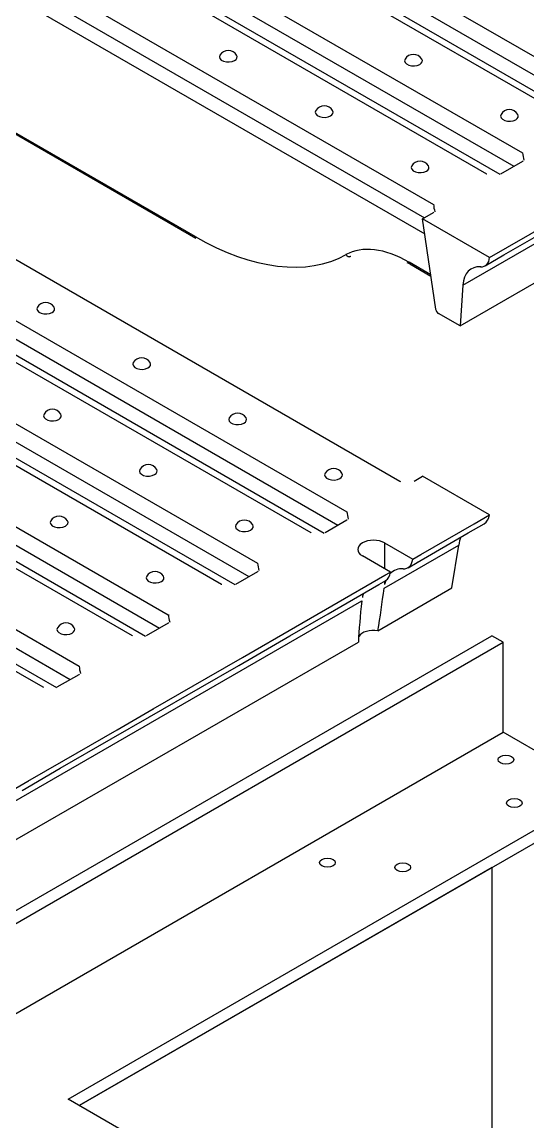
# Paper-space layout 'Layout1' of a CAD drawing. Extents: x -5 to 21.5, y -3 to 17.1.
# Drawn here: x 17.812 to 18.293, y 7.526 to 8.573 of the extents above; entities that cross this region are included whole.
import ezdxf

# ---------------------------------------------------------------- set-up
doc = ezdxf.new("R2010")
doc.units = 0
doc.header["$LTSCALE"] = 0.015748
doc.header["$MEASUREMENT"] = 0
doc.layers.add('Visible Edges', color=7, linetype='Continuous', lineweight=25)

psp = doc.layouts.get("Layout1")

# ---------------------------------------------------------------- linework, layer by layer
at = {"layer": 'Visible Edges', "color": 7, "linetype": 'Continuous', "lineweight": 25}
for p, q in [((17.3999, 8.8629), (18.203, 8.3993)), ((17.4024, 8.8438), (18.1945, 8.3865)), ((17.4059, 8.8267), (18.1947, 8.3712)), ((17.9978, 8.7137), (18.3727, 8.4973)), ((17.9634, 8.6939), (18.3383, 8.4774)), ((18, 8.6948), (18.3642, 8.4845)), ((18.0029, 8.678), (18.351, 8.4769)), ((17.9129, 8.6647), (18.2878, 8.4483)), ((17.8786, 8.6449), (18.2534, 8.4284)), ((17.9152, 8.6458), (18.2794, 8.4355)), ((17.918, 8.629), (18.2662, 8.428)), ((17.3681, 8.5996), (18.1711, 8.136)), ((17.9764, 8.3687), (17.6602, 8.5513)), ((17.661, 8.5497), (17.9771, 8.3672)), ((18.2671, 8.4284), (18.2879, 8.4404)), ((18.1927, 8.3855), (18.203, 8.3914)), ((18.2563, 8.3487), (18.1927, 8.3855)), ((18.2051, 8.2996), (18.1927, 8.3855)), ((18.2734, 8.3586), (18.3239, 8.3877)), ((18.2734, 8.3586), (18.3239, 8.3877)), ((18.2699, 8.3511), (18.3184, 8.379)), ((18.231, 8.3223), (18.302, 8.3633)), ((18.2563, 8.3487), (18.2734, 8.3586)), ((18.2004, 8.3323), (18.1798, 8.3442)), ((18.2523, 8.3409), (18.2699, 8.3511)), ((18.1805, 8.3426), (18.2005, 8.3311)), ((17.7458, 8.3232), (18.1207, 8.1068)), ((18.2284, 8.2836), (18.2988, 8.3242)), ((18.231, 8.3223), (18.2284, 8.2836)), ((17.7114, 8.3034), (18.0863, 8.087)), ((17.748, 8.3043), (18.1122, 8.094)), ((18.2284, 8.2836), (18.2078, 8.2955)), ((17.7509, 8.2875), (18.099, 8.0865)), ((17.6609, 8.2743), (18.0358, 8.0578)), ((17.6266, 8.2544), (18.0014, 8.038)), ((17.6632, 8.2553), (18.0273, 8.0451)), ((17.666, 8.2385), (18.0142, 8.0375)), ((17.5761, 8.2253), (17.9509, 8.0088)), ((17.5417, 8.2054), (17.9166, 7.989)), ((17.5783, 8.2063), (17.9425, 7.9961)), ((17.5812, 8.1895), (17.9293, 7.9885)), ((17.4912, 8.1763), (17.8661, 7.9599)), ((17.4569, 8.1564), (17.8317, 7.94)), ((17.4935, 8.1573), (17.8576, 7.9471)), ((17.4963, 8.1405), (17.8445, 7.9395)), ((18.1848, 8.1359), (18.1927, 8.1405)), ((18.2563, 8.1038), (18.1927, 8.1405)), ((18.2416, 8.0953), (18.2563, 8.1038)), ((18.0999, 8.0869), (18.1207, 8.099)), ((18.1911, 8.0661), (18.2416, 8.0953)), ((18.1911, 8.0661), (18.2416, 8.0953)), ((18.2361, 8.0866), (18.2513, 8.0954)), ((18.1876, 8.0586), (18.236, 8.0866)), ((18.156, 8.0341), (18.227, 8.0751)), ((18.1566, 8.0771), (18.1833, 8.0616)), ((18.1566, 8.0771), (18.1566, 8.0526)), ((18.2206, 8.0342), (18.227, 8.0751)), ((18.1621, 8.0494), (18.1354, 8.0648)), ((18.1833, 8.0616), (18.1911, 8.0661)), ((18.0151, 8.038), (18.0359, 8.05)), ((18.1788, 8.0535), (18.1876, 8.0586)), ((18.1063, 8.0171), (18.1568, 8.0463)), ((18.1063, 8.0171), (18.1568, 8.0463)), ((18.1512, 8.0376), (18.1576, 8.0413)), ((18.1566, 8.0407), (18.1566, 8.0376)), ((18.1568, 8.0463), (18.1621, 8.0494)), ((18.1028, 8.0096), (18.1512, 8.0376)), ((18.1502, 7.9935), (18.2206, 8.0342)), ((17.4772, 7.6422), (18.1348, 8.0219)), ((18.0664, 7.9886), (18.1028, 8.0096)), ((18.0719, 7.9973), (18.1063, 8.0171)), ((17.9302, 7.989), (17.951, 8.001)), ((14.7585, 5.9679), (18.2586, 7.9888)), ((18.0179, 7.9606), (18.0663, 7.9886)), ((18.0214, 7.9682), (18.0719, 7.9973)), ((18.0214, 7.9681), (18.0719, 7.9973)), ((18.2693, 7.9826), (18.2586, 7.9888)), ((14.7691, 5.9618), (18.2693, 7.9826)), ((17.4714, 7.6016), (18.1316, 7.9828)), ((18.2693, 7.8969), (18.2693, 7.9826)), ((17.9871, 7.9483), (18.0214, 7.9682)), ((17.9815, 7.9396), (18.0179, 7.9606)), ((17.8453, 7.94), (17.8662, 7.952)), ((17.9366, 7.9192), (17.9871, 7.9483)), ((17.9366, 7.9192), (17.9871, 7.9483)), ((17.9331, 7.9116), (17.9815, 7.9396)), ((17.9022, 7.8993), (17.9366, 7.9192)), ((17.8967, 7.8906), (17.9331, 7.9116)), ((14.7691, 5.8761), (18.2693, 7.8969)), ((17.8517, 7.8702), (17.9022, 7.8993)), ((17.8517, 7.8702), (17.9022, 7.8993)), ((18.3647, 7.8418), (18.2693, 7.8969)), ((17.8482, 7.8626), (17.8966, 7.8906)), ((17.8118, 7.8416), (17.8482, 7.8626)), ((17.8174, 7.8503), (17.8517, 7.8702)), ((17.7669, 7.8212), (17.8174, 7.8503)), ((17.7669, 7.8212), (17.8174, 7.8503)), ((17.8556, 7.5479), (18.3647, 7.8418)), ((17.8662, 7.5417), (18.3647, 7.8295)), ((18.2586, 7.7683), (17.8662, 7.5417)), ((18.2586, 7.7683), (18.2586, 7.3151)), ((18.6193, 7.1069), (17.8556, 7.5479))]:
    psp.add_line(p, q, dxfattribs=at)
for points in [[(18.2879, 8.4404), (18.2883, 8.4407)], [(18.2534, 8.4284), (18.2539, 8.4282)], [(18.203, 8.3914), (18.2034, 8.3917)], [(18.2734, 8.3586), (18.2734, 8.3581)], [(18.1243, 8.3498), (18.1216, 8.3492)], [(18.1805, 8.3426), (18.1779, 8.3437)], [(18.2699, 8.3511), (18.2701, 8.3512)], [(18.1711, 8.136), (18.1716, 8.1357)], [(18.1207, 8.099), (18.1211, 8.0992)], [(18.2416, 8.0953), (18.2416, 8.0948)], [(18.0863, 8.087), (18.0867, 8.0867)], [(18.1911, 8.0661), (18.1911, 8.0657)], [(18.0359, 8.05), (18.0363, 8.0502)], [(18.1876, 8.0586), (18.1878, 8.0587)], [(18.1568, 8.0463), (18.1567, 8.0458)], [(18.0014, 8.038), (18.0019, 8.0377)], [(18.1566, 8.0376), (18.1566, 8.0374)], [(18.1348, 8.0219), (18.1348, 8.022)], [(18.1027, 8.0096), (18.103, 8.0097)], [(18.1063, 8.0171), (18.1062, 8.0167)], [(17.951, 8.001), (17.9514, 8.0012)], [(17.9166, 7.989), (17.917, 7.9888)], [(18.0719, 7.9973), (18.0719, 7.9968)], [(18.0214, 7.9682), (18.0214, 7.9677)], [(18.0179, 7.9606), (18.0181, 7.9607)], [(17.8662, 7.952), (17.8666, 7.9523)], [(17.9871, 7.9483), (17.987, 7.9478)], [(17.8317, 7.94), (17.8322, 7.9398)], [(17.9366, 7.9192), (17.9365, 7.9187)], [(17.933, 7.9116), (17.9333, 7.9118)], [(17.9022, 7.8993), (17.9021, 7.8989)], [(17.8482, 7.8626), (17.8484, 7.8628)], [(17.8517, 7.8702), (17.8517, 7.8697)], [(17.8174, 7.8503), (17.8173, 7.8499)]]:
    psp.add_lwpolyline(points, dxfattribs=at)
for centre in [(18.0079, 8.5364), (18.184, 8.5327), (18.0991, 8.4837), (18.2752, 8.4801), (18.1903, 8.4311), (17.8344, 8.2966), (17.9256, 8.2439), (17.8407, 8.195), (18.0168, 8.1913), (17.9319, 8.1423), (18.108, 8.1386), (17.8471, 8.0933), (18.0232, 8.0896), (17.9383, 8.0406), (17.8535, 7.9916)]:
    psp.add_arc(centre, 0.0093, 30.9041, 149.0959, dxfattribs=at)
for centre, major_axis, ratio, start_param, end_param in [((18.0079, 8.5396), (-0.00844, 0), 0.57735, 5.950442, 8.63938), ((18.0079, 8.5396), (0.00844, 0), 0.57735, 5.497787, 6.615929), ((18.184, 8.5359), (-0.00844, 0), 0.57735, 5.950442, 8.63938), ((18.184, 8.5359), (0.00844, 0), 0.57735, 5.497787, 6.615929), ((18.0991, 8.4869), (-0.00844, 0), 0.57735, 5.950442, 8.63938), ((18.0991, 8.4869), (0.00844, 0), 0.57735, 5.497787, 6.615929), ((18.2752, 8.4833), (-0.00844, 0), 0.57735, 5.950442, 8.63938), ((18.2752, 8.4833), (0.00844, 0), 0.57735, 5.497787, 6.615929), ((18.3302, 8.4728), (0.0226, 0.0559), 0.650377, 2.265106, 2.404384), ((18.1903, 8.4343), (-0.00844, 0), 0.57735, 5.950442, 8.63938), ((18.1903, 8.4343), (0.00844, 0), 0.57735, 5.497787, 6.615929), ((18.2454, 8.4238), (0.0226, 0.0559), 0.650377, 2.265106, 2.404384), ((17.9654, 8.6043), (-0.1592, 0.2501), 0.546379, 2.332618, 3.107811), ((17.979, 8.3704), (-0.00188, -0.00325), 0.57735, 5.550147, 6.283185), ((18.1843, 8.2458), (-0.0665, 0.1045), 0.546379, 5.474211, 6.249404), ((18.3159, 8.3831), (0.03, 0.052), 0.57735, 2.356194, 2.356235), ((18.1225, 8.3531), (0.00181, -0.00328), 0.837067, 4.765011, 6.283185), ((18.1824, 8.3459), (-0.00187, -0.00325), 0.57735, 5.550147, 6.283185), ((18.2404, 8.36), (-0.0121, 0.019), 0.546379, 2.766544, 3.78125), ((18.2628, 8.2997), (-0.0242, 0.038), 0.546379, 5.908137, 6.922834), ((17.8344, 8.2998), (-0.00844, 0), 0.57735, 5.950442, 8.63938), ((17.8344, 8.2998), (0.00844, 0), 0.57735, 5.497787, 6.615929), ((18.2077, 8.2984), (-0.00201, 0.00317), 0.546379, 0.88125, 2.332618), ((17.9256, 8.2471), (-0.00844, 0), 0.57735, 5.950442, 8.63938), ((17.9256, 8.2471), (0.00844, 0), 0.57735, 5.497787, 6.615929), ((17.8407, 8.1981), (-0.00844, 0), 0.57735, 5.950442, 8.63938), ((17.8407, 8.1981), (0.00844, 0), 0.57735, 5.497787, 6.615929), ((18.0168, 8.1945), (-0.00844, 0), 0.57735, 5.950442, 8.63938), ((18.0168, 8.1945), (0.00844, 0), 0.57735, 5.497787, 6.615929), ((17.9319, 8.1455), (-0.00844, 0), 0.57735, 5.950442, 8.63938), ((17.9319, 8.1455), (0.00844, 0), 0.57735, 5.497787, 6.615929), ((18.108, 8.1418), (-0.00844, 0), 0.57735, 5.950442, 8.63938), ((18.108, 8.1418), (0.00844, 0), 0.57735, 5.497787, 6.615929), ((18.1631, 8.1313), (0.0226, 0.0559), 0.650377, 2.265106, 2.404384), ((18.2406, 8.1152), (0.0103, -0.02), 0.606728, 0.02907, 0.692196), ((18.2405, 8.1151), (-0.0112, 0.0195), 0.57735, 3.804719, 3.804827), ((17.8471, 8.0965), (-0.00844, 0), 0.57735, 5.950442, 8.63938), ((17.8471, 8.0965), (0.00844, 0), 0.57735, 5.497787, 6.615929), ((18.0232, 8.0928), (-0.00844, 0), 0.57735, 5.950442, 8.63938), ((18.0232, 8.0928), (0.00844, 0), 0.57735, 5.497787, 6.615929), ((18.1992, 8.0708), (-0.03, -0.052), 0.57735, 2.356154, 2.356194), ((18.2584, 8.0523), (0.0206, -0.04), 0.606728, 3.602262, 3.833887), ((18.146, 8.0709), (-0.015, 0), 0.57735, 3.926991, 7.068583), ((18.1675, 8.073), (0.0112, -0.0195), 0.57735, 5.931713, 6.94642), ((18.2336, 8.0906), (0.03, 0.052), 0.57735, 2.356194, 2.356235), ((18.0782, 8.0823), (0.0226, 0.0559), 0.650377, 2.265106, 2.404384), ((18.1876, 8.0114), (-0.0225, 0.039), 0.57735, 5.931713, 6.439742), ((17.9383, 8.0438), (-0.00844, 0), 0.57735, 5.950442, 8.63938), ((17.9383, 8.0438), (0.00844, 0), 0.57735, 5.497787, 6.615929), ((18.1876, 8.0114), (0.0225, -0.039), 0.57735, 3.573025, 3.700145), ((18.1143, 8.0218), (-0.03, -0.052), 0.57735, 2.356154, 2.356194), ((18.1463, 8.0607), (0.0112, -0.0195), 0.57735, 0, 0.663234), ((18.1664, 7.9991), (-0.0225, 0.039), 0.57735, 0.4316, 0.558553), ((18.146, 8.0331), (0.0114, 0.0938), 0.103911, 4.289675, 4.735807), ((18.146, 8.0331), (0.0114, 0.0938), 0.103911, 1.703261, 2.149392), ((17.9934, 8.0333), (0.0226, 0.0559), 0.650377, 2.265106, 2.404384), ((18.1487, 8.0416), (0.03, 0.052), 0.57735, 2.356194, 2.356235), ((17.8535, 7.9948), (-0.00844, 0), 0.57735, 5.950442, 8.63938), ((17.8535, 7.9948), (0.00844, 0), 0.57735, 5.497787, 6.615929), ((18.0295, 7.9728), (-0.03, -0.052), 0.57735, 2.356154, 2.356194), ((18.146, 7.9852), (-0.015, 0), 0.57735, 4.427646, 5.93142), ((18.0639, 7.9926), (0.03, 0.052), 0.57735, 2.356194, 2.356235), ((17.9085, 7.9843), (0.0226, 0.0559), 0.650377, 2.265106, 2.404384), ((17.9446, 7.9238), (-0.03, -0.052), 0.57735, 2.356154, 2.356194), ((17.979, 7.9437), (0.03, 0.052), 0.57735, 2.356194, 2.356235), ((17.8598, 7.8748), (-0.03, -0.052), 0.57735, 2.356154, 2.356194), ((17.8941, 7.8947), (0.03, 0.052), 0.57735, 2.356194, 2.356235), ((17.7749, 7.8258), (-0.03, -0.052), 0.57735, 2.356154, 2.356194)]:
    psp.add_ellipse(centre, major_axis=major_axis, ratio=ratio, start_param=start_param, end_param=end_param, dxfattribs=at)
for centre in [(18.2719, 7.8709), (18.2799, 7.8295), (18.1022, 7.7729), (18.1738, 7.7683)]:
    psp.add_ellipse(centre, major_axis=(-0.0075, 0), ratio=0.57735, dxfattribs=at)

doc.saveas('drawing.dxf')
